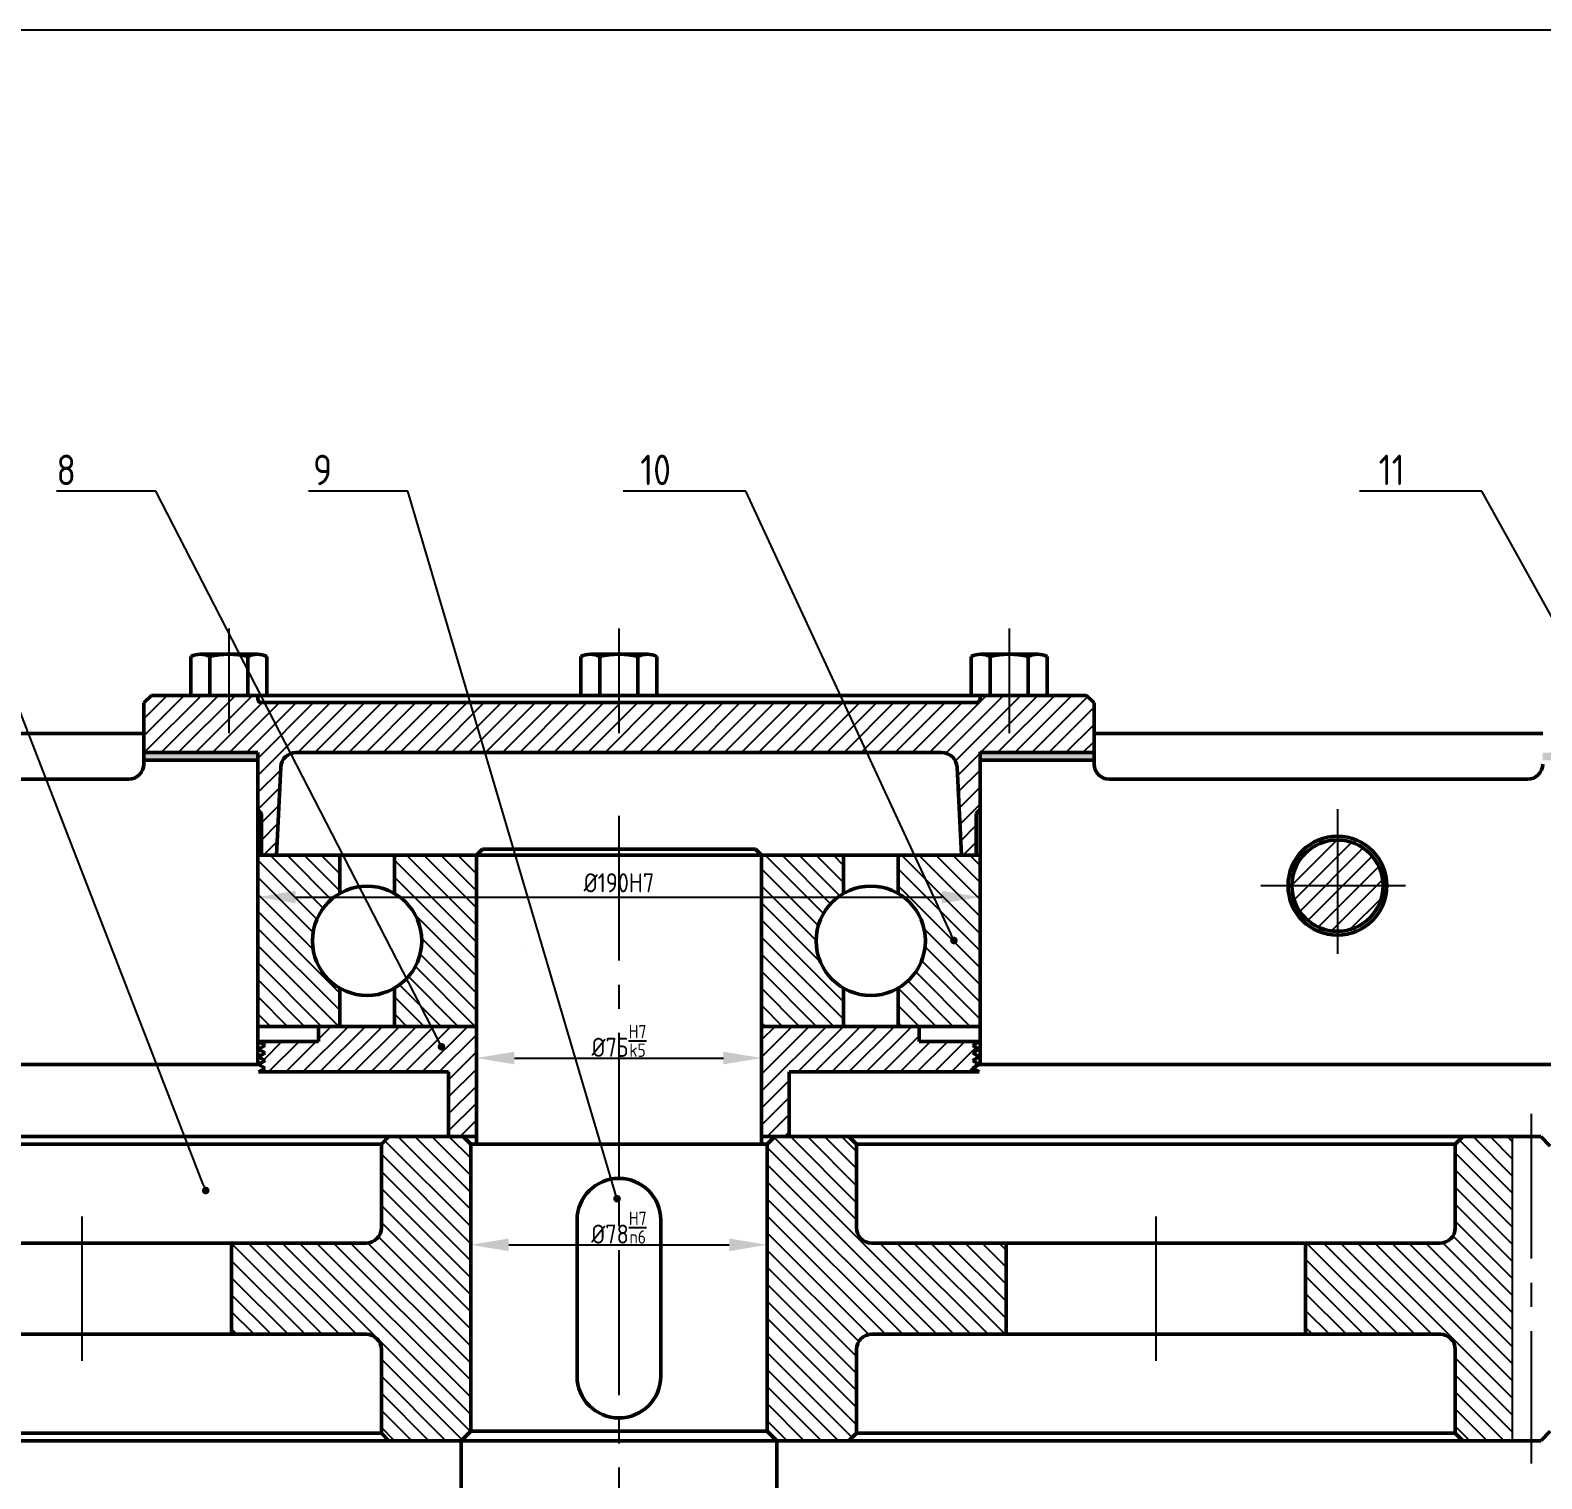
# Model space of a CAD drawing. Header units: millimetres. Extents: x 0 to 1189, y 0 to 841.
# Drawn here: x 265.6 to 464.4, y 208.1 to 398.6 of the extents above; entities that cross this region are included whole.
import ezdxf
from ezdxf import colors
from ezdxf.entities.mleader import LeaderData, LeaderLine
from ezdxf.math import Vec2, Vec3

# ---------------------------------------------------------------- set-up
doc = ezdxf.new("R2010")
doc.units = ezdxf.units.MM
doc.linetypes.add('CENTER2', pattern=[28.575, 19.05, -3.175, 3.175, -3.175])
for name, color, linetype, lineweight in [('中心线', 1, 'CENTER2', 25), ('标注线', 210, 'Continuous', 25), ('粗实线', 7, 'Continuous', 50), ('细实线', 7, 'Continuous', 25)]:
    doc.layers.add(name, color=color, linetype=linetype, lineweight=lineweight)
doc.styles.add('样式 1', font='gbenor.shx', dxfattribs={"bigfont": 'gbcbig.shx'})
doc.dimstyles.new('副本 ISO-25', dxfattribs={"dimtxt": 2.5, "dimasz": 5, "dimexe": 1.25, "dimexo": 0, "dimtad": 1, "dimtoh": 1, "dimlfac": 2, "dimdsep": 46, "dimtxsty": '样式 1', "dimcen": 2.5, "dimadec": 0, "dimazin": 0, "dimtfac": 1, "dimtmove": 0, "dimatfit": 3, "dimfxl": 1, "dimarcsym": 0})
pattern_1 = [(45, (-550.7785, -368.4405), (-1.122532, 1.122532), [])]
pattern_2 = [(135, (-550.7785, -368.4405), (-1.122532, -1.122532), [])]

# ---------------------------------------------------------------- blocks, each defined once
blk = doc.blocks.new('*U9')
at = {"layer": '中心线', "color": 0, "linetype": 'CENTER2', "transparency": 16777216}
blk.add_line((0, 9.5), (0, -9.5), dxfattribs=at)
blk = doc.blocks.new('*U10')
at = {"layer": '中心线', "color": 0, "linetype": 'CENTER2', "transparency": 16777216}
blk.add_line((0, 9.5), (0, -9.5), dxfattribs=at)
blk = doc.blocks.new('*D25')
at = {"layer": 'Defpoints', "color": 0, "transparency": 16777216}
for p in [(66.16, 398.55), (514.31, 398.55), (66.42, 194.55)]:
    blk.add_point(p, dxfattribs=at)
at = {"layer": '标注线', "color": 0, "lineweight": -2, "transparency": 16777216}
for p, q in [((514.31, 398.55), (64.91, 398.55)), ((66.16, 199.55), (66.16, 393.55)), ((66.42, 194.55), (64.91, 194.55))]:
    blk.add_line(p, q, dxfattribs=at)
at = {"layer": '标注线', "color": 0, "transparency": 16777216}
for points in [[(65.33, 393.55), (66.99, 393.55), (66.16, 398.55)], [(65.33, 199.55), (66.99, 199.55), (66.16, 194.55)]]:
    blk.add_solid(points, dxfattribs=at)
at = {"layer": '标注线', "color": 0, "transparency": 16777216, "insert": (64.28, 296.55), "char_height": 2.5, "attachment_point": 5, "rotation": 90, "style": '样式 1'}
blk.add_mtext('408', dxfattribs=at)
blk = doc.blocks.new('*D35')
at = {"layer": 'Defpoints', "color": 0, "transparency": 16777216}
for p in [(362.56, 238.82), (323.56, 233.18), (362.56, 233.18)]:
    blk.add_point(p, dxfattribs=at)
at = {"layer": '标注线', "color": 0, "lineweight": -2, "transparency": 16777216}
for p, q in [((323.56, 233.18), (323.56, 240.07)), ((328.56, 238.82), (357.56, 238.82)), ((362.56, 233.18), (362.56, 240.07))]:
    blk.add_line(p, q, dxfattribs=at)
at = {"layer": '标注线', "color": 0, "transparency": 16777216}
for points in [[(328.56, 239.65), (328.56, 237.98), (323.56, 238.82)], [(357.56, 239.65), (357.56, 237.98), (362.56, 238.82)]]:
    blk.add_solid(points, dxfattribs=at)
at = {"layer": '标注线', "color": 0, "transparency": 16777216, "insert": (343.06, 241.08), "char_height": 2.5, "attachment_point": 5, "style": '样式 1'}
blk.add_mtext('%%C78{\\H0.7x;\\SH7/n6;}', dxfattribs=at)
blk = doc.blocks.new('*D36')
at = {"layer": 'Defpoints', "color": 0, "transparency": 16777216}
for p in [(324.31, 263.38), (361.81, 263.38), (361.81, 263.38)]:
    blk.add_point(p, dxfattribs=at)
at = {"layer": '标注线', "color": 0, "lineweight": -2, "transparency": 16777216}
for p, q in [((324.31, 263.38), (324.31, 264.63)), ((361.81, 263.38), (361.81, 264.63)), ((329.31, 263.38), (356.81, 263.38))]:
    blk.add_line(p, q, dxfattribs=at)
at = {"layer": '标注线', "color": 0, "transparency": 16777216}
for points in [[(329.31, 264.21), (329.31, 262.55), (324.31, 263.38)], [(356.81, 264.21), (356.81, 262.55), (361.81, 263.38)]]:
    blk.add_solid(points, dxfattribs=at)
at = {"layer": '标注线', "color": 0, "transparency": 16777216, "insert": (343.06, 265.64), "char_height": 2.5, "attachment_point": 5, "style": '样式 1'}
blk.add_mtext('%%C75{\\H0.7x;\\SH7/k5;}', dxfattribs=at)
blk = doc.blocks.new('*D37')
at = {"layer": 'Defpoints', "color": 0, "transparency": 16777216}
for p in [(295.56, 284.55), (390.56, 284.55), (390.56, 284.55)]:
    blk.add_point(p, dxfattribs=at)
at = {"layer": '标注线', "color": 0, "lineweight": -2, "transparency": 16777216}
for p, q in [((295.56, 284.55), (295.56, 285.8)), ((300.56, 284.55), (385.56, 284.55)), ((390.56, 284.55), (390.56, 283.3))]:
    blk.add_line(p, q, dxfattribs=at)
at = {"layer": '标注线', "color": 0, "transparency": 16777216}
for points in [[(300.56, 285.38), (300.56, 283.72), (295.56, 284.55)], [(385.56, 285.38), (385.56, 283.72), (390.56, 284.55)]]:
    blk.add_solid(points, dxfattribs=at)
at = {"layer": '标注线', "color": 0, "transparency": 16777216, "insert": (343.06, 286.43), "char_height": 2.5, "attachment_point": 5, "style": '样式 1'}
blk.add_mtext('%%C190H7', dxfattribs=at)
blk = doc.blocks.new('_Dot')
at = {"color": 0, "linetype": 'ByBlock', "lineweight": -2}
blk.add_line((-0.5, 0), (-1, 0), dxfattribs=at)
at = {"color": 0, "linetype": 'ByBlock', "const_width": 0.5}
blk.add_lwpolyline([(-0.25, 0, 1), (0.25, 0, 1)], format="xyb", close=True, dxfattribs=at)

msp = doc.modelspace()

# ---------------------------------------------------------------- hatches: boundary and pattern name
h = msp.add_hatch()
h.set_pattern_fill('ANSI31', color=256, scale=0.5)
h.set_pattern_definition(pattern_1)
h.paths.add_polyline_path([(390.5574, 311.0783), (390.5574, 310.618, -0.41421356), (390.0574, 310.118), (296.0574, 310.1185, -0.41218043), (295.5574, 310.6151), (295.5574, 311.0783), (286.7417, 311.0785), (281.5574, 311.0778), (280.5574, 310.0778), (280.5574, 303.5507), (295.5574, 303.5507), (295.5574, 296.0507), (296.0574, 295.5507), (296.0574, 290.0507), (298.0074, 290.0507), (298.5874, 301.6505, -0.39965564), (300.5849, 303.5507), (385.5299, 303.5507, -0.39965564), (387.5274, 301.6505), (388.1074, 290.0507), (390.0574, 290.0507), (390.0574, 295.5507), (390.5574, 296.0507), (390.5574, 303.5507), (405.5574, 303.5507), (405.5574, 310.0778), (404.5574, 311.0778), (399.3731, 311.0785)])
at = {"layer": '中心线'}
h = msp.add_hatch(dxfattribs=at)
h.set_pattern_fill('ANSI31', color=0, scale=0.5)
h.paths.add_polyline_path([(709.5574, 276.8007, 0.41421356), (706.3074, 273.5507), (709.5574, 273.5507)])
h.paths.add_polyline_path([(709.6098, 276.8002), (709.5574, 276.7479), (709.5574, 273.5507), (712.8074, 273.5507, 0.40950015)])
h.paths.add_polyline_path([(712.8074, 273.5507), (709.5574, 273.5507), (709.5574, 270.3007, 0.41421356)])
h.paths.add_polyline_path([(709.5574, 273.5507), (706.3602, 273.5507), (706.3078, 273.4983, 0.40950015), (709.5574, 270.3007)])
h.paths.add_polyline_path([(112.0574, 118.8007, 0.41421356), (108.8074, 115.5507), (112.0574, 115.5507)])
h.paths.add_polyline_path([(112.0574, 118.8007), (112.0574, 115.5507), (115.3074, 115.5507, 0.41421356)])
h.paths.add_polyline_path([(115.3074, 115.5507), (112.0574, 115.5507), (112.0574, 112.3007, 0.41421356)])
h.paths.add_polyline_path([(112.0574, 115.5507), (108.8074, 115.5507, 0.41421356), (112.0574, 112.3007)])
at = {"layer": '标注线'}
h = msp.add_hatch(color=0, dxfattribs=at)
h.dxf.hatch_style = 1
h.paths.add_polyline_path([(170.5574, 303.5507), (155.5574, 303.5507), (155.5574, 302.5507), (170.5574, 302.5507)])
h.paths.add_polyline_path([(240.5574, 303.5507), (225.5574, 303.5507), (225.5574, 302.5507), (240.5574, 302.5507)])
h.paths.add_polyline_path([(295.5574, 303.5507), (280.5574, 303.5507), (280.5574, 302.5507), (295.5574, 302.5507)])
h.paths.add_polyline_path([(405.5574, 303.5507), (390.5574, 303.5507), (390.5574, 302.5507), (405.5574, 302.5507)])
h.paths.add_polyline_path([(479.5574, 303.5507), (464.5574, 303.5507), (464.5574, 302.5507), (479.5574, 302.5507)])
h.paths.add_polyline_path([(599.5574, 303.5507), (584.5574, 303.5507), (584.5574, 302.5507), (599.5574, 302.5507)])
at = {"layer": '细实线'}
h = msp.add_hatch(dxfattribs=at)
h.set_pattern_fill('ANSI31', color=256, scale=0.5)
h.set_pattern_definition(pattern_1)
h.paths.add_polyline_path([(437.5574, 292.0507, 0.41421356), (431.5574, 286.0507), (437.5574, 286.0507)])
h.paths.add_polyline_path([(437.5574, 292.0507), (437.5574, 286.0507), (443.5574, 286.0507, 0.41421356)])
h.paths.add_polyline_path([(443.5574, 286.0507), (437.5574, 286.0507), (437.5574, 280.0507, 0.41421356)])
h.paths.add_polyline_path([(437.5574, 286.0507), (431.5574, 286.0507, 0.41421356), (437.5574, 280.0507)])
h = msp.add_hatch(dxfattribs=at)
h.set_pattern_fill('ANSI31', color=256, scale=0.5, angle=90)
h.set_pattern_definition(pattern_2)
h.paths.add_polyline_path([(302.7449, 278.8007, -0.26794919), (306.3386, 285.0252), (306.3386, 290.0507), (295.5574, 290.0507), (295.5574, 267.5507), (306.3386, 267.5507), (306.3386, 272.5761, -0.26794919)])
h.paths.add_polyline_path([(324.3074, 290.0507), (313.5261, 290.0507), (313.5261, 285.0252, -0.26794919), (317.1199, 278.8007, -0.26794919), (313.5261, 272.5761), (313.5261, 267.5507), (324.3074, 267.5507)])
h.paths.add_polyline_path([(372.5886, 285.0252), (372.5886, 290.0507), (361.8074, 290.0507), (361.8074, 267.5507), (372.5886, 267.5507), (372.5886, 272.5761, -0.26794919), (368.9949, 278.8007, -0.26794919)])
h.paths.add_polyline_path([(390.5574, 290.0507), (379.7761, 290.0507), (379.7761, 285.0252, -0.26794919), (383.3699, 278.8007, -0.26794919), (379.7761, 272.5761), (379.7761, 267.5507), (390.5574, 267.5507)])
h = msp.add_hatch(dxfattribs=at)
h.set_pattern_fill('ANSI31', color=256, scale=0.5)
h.set_pattern_definition(pattern_1)
h.paths.add_polyline_path([(188.0574, 267.5507), (178.5574, 267.5507), (178.5574, 265.5507), (170.6574, 265.5507), (171.5234, 265.0507), (170.6574, 264.5507), (171.5234, 264.0507), (170.6574, 263.5507), (171.5234, 263.0507), (170.6574, 262.5507), (171.5234, 262.0507), (170.6574, 261.5507), (188.0574, 261.5507)])
h.paths.add_polyline_path([(224.5914, 264.0507), (225.4574, 264.5507), (224.5914, 265.0507), (225.4574, 265.5507), (217.5574, 265.5507), (217.5574, 267.5507), (208.0574, 267.5507), (208.0574, 261.5507), (225.4574, 261.5507), (224.5914, 262.0507), (225.4574, 262.5507), (224.5914, 263.0507), (225.4574, 263.5507)])
h.paths.add_polyline_path([(324.3074, 267.5507), (303.5574, 267.5507), (303.5574, 265.5507), (295.6574, 265.5507), (296.5234, 265.0507), (295.6574, 264.5507), (296.5234, 264.0507), (295.6574, 263.5507), (296.5234, 263.0507), (295.6574, 262.5507), (296.5234, 262.0507), (295.6574, 261.5507), (320.6574, 261.5507), (320.6574, 253.0507), (324.3074, 253.0507)])
h.paths.add_polyline_path([(382.5574, 267.5507), (361.8074, 267.5507), (361.8074, 253.0507), (365.4574, 253.0507), (365.4574, 261.5507), (390.4574, 261.5507), (389.5914, 262.0507), (390.4574, 262.5507), (389.5914, 263.0507), (390.4574, 263.5507), (389.5914, 264.0507), (390.4574, 264.5507), (389.5914, 265.0507), (390.4574, 265.5507), (382.5574, 265.5507)])
h.paths.add_polyline_path([(510.8074, 267.5507), (508.8074, 267.5507), (508.8074, 265.5507), (479.6574, 265.5507), (480.5234, 265.0507), (479.6574, 264.5507), (480.5234, 264.0507), (479.6574, 263.5507), (480.5234, 263.0507), (479.6574, 262.5507), (480.5234, 262.0507), (479.6574, 261.5507), (510.8074, 261.5507)])
h.paths.add_polyline_path([(583.5914, 264.0507), (584.4574, 264.5507), (583.5914, 265.0507), (584.4574, 265.5507), (555.3074, 265.5507), (555.3074, 267.5507), (553.3074, 267.5507), (553.3074, 261.5507), (584.4574, 261.5507), (583.5914, 262.0507), (584.4574, 262.5507), (583.5914, 263.0507), (584.4574, 263.5507)])
h = msp.add_hatch(dxfattribs=at)
h.set_pattern_fill('ANSI31', color=256, scale=0.5, angle=90)
h.set_pattern_definition(pattern_2)
h.paths.add_polyline_path([(252.7449, 227.0507), (252.7449, 239.0507), (235.0574, 239.0507, -0.41421356), (233.0574, 241.0507), (233.0574, 252.0507), (232.0574, 253.0507), (226.5574, 253.0507), (226.5574, 213.0507), (232.0574, 213.0507), (233.0574, 214.0507), (233.0574, 225.0507, -0.41421356), (235.0574, 227.0507)])
h.paths.add_polyline_path([(309.8074, 227.0507, -0.41421356), (311.8074, 225.0507), (311.8074, 214.0507), (312.8074, 213.0507), (322.3074, 213.0507), (323.5574, 214.3007), (323.5574, 252.0507), (322.5574, 253.0507), (312.8074, 253.0507), (311.8074, 252.0507), (311.8074, 241.0507, -0.41421356), (309.8074, 239.0507), (292.1199, 239.0507), (292.1199, 227.0507)])
h.paths.add_polyline_path([(376.3074, 227.0507), (393.9949, 227.0507), (393.9949, 239.0507), (376.3074, 239.0507, -0.41421356), (374.3074, 241.0507), (374.3074, 252.0507), (373.3074, 253.0507), (363.5574, 253.0507), (362.5574, 252.0507), (362.5574, 214.3007), (363.8074, 213.0507), (373.3074, 213.0507), (374.3074, 214.0507), (374.3074, 225.0507, -0.41421356)])
h.paths.add_polyline_path([(451.0574, 227.0507, -0.41421356), (453.0574, 225.0507), (453.0574, 214.0507), (454.0574, 213.0507), (460.5574, 213.0507), (460.5574, 253.0507), (454.0574, 253.0507), (453.0574, 252.0507), (453.0574, 241.0507, -0.41421356), (451.0574, 239.0507), (433.3699, 239.0507), (433.3699, 227.0507)])

# ---------------------------------------------------------------- linework, layer by layer
at = {"layer": '中心线'}
for p, q in [((291.7419, 319.8695), (291.7415, 306.1265)), ((343.0576, 319.8693), (343.0572, 306.1263)), ((394.3728, 319.8695), (394.3732, 306.1265)), ((343.0574, 295.2546), (343.0574, 51.8055)), ((437.5574, 296.1264), (437.5574, 275.9749)), ((427.4816, 286.0507), (447.6331, 286.0507)), ((463.0574, 256.0507), (463.0574, 210.0507))]:
    msp.add_line(p, q, dxfattribs=at)
at = {"layer": '粗实线'}
for p, q in [((286.7417, 311.0785), (286.7418, 316.1717)), ((295.5663, 316.4783), (287.9918, 316.4785)), ((289.2418, 316.1717), (289.2417, 311.0784)), ((294.2418, 316.1727), (294.2417, 311.0783)), ((296.7418, 316.1726), (296.7417, 311.0783)), ((338.0574, 311.0783), (338.0574, 316.1715)), ((346.8818, 316.4783), (339.3074, 316.4783)), ((340.5574, 316.1715), (340.5574, 311.0783)), ((345.5574, 316.1726), (345.5574, 311.0783)), ((348.0574, 311.0783), (348.0574, 316.1726)), ((389.3729, 316.1726), (389.3731, 311.0783)), ((390.5485, 316.4783), (398.1229, 316.4785)), ((391.8729, 316.1727), (391.8731, 311.0783)), ((396.8729, 316.1717), (396.8731, 311.0784)), ((399.3731, 311.0785), (399.3729, 316.1717)), ((281.5574, 311.0778), (280.5574, 310.0778)), ((286.7417, 311.0785), (281.5574, 311.0778)), ((296.7417, 311.0783), (286.7417, 311.0785)), ((295.5574, 311.1186), (295.5574, 310.6186)), ((295.5574, 310.618), (295.5574, 311.0778)), ((296.7417, 311.0783), (389.3731, 311.0783)), ((389.3731, 311.0783), (399.3731, 311.0785)), ((390.5574, 311.1186), (390.5574, 310.6186)), ((390.5574, 310.618), (390.5574, 311.0778)), ((399.3731, 311.0785), (404.5574, 311.0778)), ((404.5574, 311.0778), (405.5574, 310.0778)), ((280.5574, 310.0778), (280.5574, 302.0507)), ((296.0574, 310.118), (390.0574, 310.118)), ((405.5574, 310.0778), (405.5574, 302.0507)), ((240.5574, 306.0507), (280.5574, 306.0507)), ((405.5574, 306.0507), (464.5574, 306.0507)), ((295.5574, 303.5507), (280.5574, 303.5507)), ((295.5574, 302.5507), (280.5574, 302.5507)), ((295.5574, 303.5507), (295.5574, 262.5507)), ((300.5849, 303.5507), (385.5299, 303.5507)), ((390.5574, 303.6377), (390.5574, 262.5507)), ((390.5574, 303.5507), (405.5574, 303.5507)), ((390.5574, 302.5507), (405.5574, 302.5507)), ((298.5874, 301.6505), (298.0074, 290.0507)), ((387.5274, 301.6505), (388.1074, 290.0507)), ((242.5574, 300.0507), (278.5574, 300.0507)), ((295.5574, 300.0507), (295.6417, 300.0507)), ((407.5574, 300.0507), (462.5574, 300.0507)), ((296.0574, 295.5507), (295.5574, 296.0507)), ((296.0574, 290.0507), (296.0574, 295.5507)), ((390.0574, 295.5507), (390.5574, 296.0507)), ((390.0574, 290.0507), (390.0574, 295.5507)), ((324.3074, 290.0507), (325.1074, 290.8507)), ((325.1074, 290.8507), (361.0074, 290.8507)), ((361.8074, 290.0507), (361.0074, 290.8507)), ((295.5574, 290.0507), (390.5574, 290.0507)), ((306.3386, 285.0252), (306.3386, 290.0507)), ((313.5261, 285.0252), (313.5261, 290.0507)), ((324.3074, 252.0507), (324.3074, 290.0507)), ((361.8074, 252.0507), (361.8074, 290.0507)), ((372.5886, 285.0252), (372.5886, 290.0507)), ((379.7761, 285.0252), (379.7761, 290.0507)), ((306.3386, 272.5761), (306.3386, 267.5507)), ((313.5261, 272.5761), (313.5261, 267.5507)), ((372.5886, 272.5761), (372.5886, 267.5507)), ((379.7761, 272.5761), (379.7761, 267.5507)), ((295.5574, 267.5507), (324.3074, 267.5507)), ((303.5574, 267.5507), (303.5574, 265.5507)), ((361.8074, 267.5507), (390.5574, 267.5507)), ((382.5574, 267.5507), (382.5574, 265.5507)), ((296.5234, 265.0507), (295.6574, 265.5507)), ((295.6574, 265.5507), (303.5574, 265.5507)), ((295.6574, 264.5507), (296.5234, 265.0507)), ((296.5234, 264.0507), (295.6574, 264.5507)), ((390.4574, 265.5507), (382.5574, 265.5507)), ((389.5914, 265.0507), (390.4574, 265.5507)), ((390.4574, 264.5507), (389.5914, 265.0507)), ((389.5914, 264.0507), (390.4574, 264.5507)), ((225.4574, 262.5507), (295.6574, 262.5507)), ((295.6574, 263.5507), (296.5234, 264.0507)), ((296.5234, 263.0507), (295.6574, 263.5507)), ((295.6574, 262.5507), (296.5234, 263.0507)), ((296.5234, 262.0507), (295.6574, 262.5507)), ((390.4574, 263.5507), (389.5914, 264.0507)), ((389.5914, 263.0507), (390.4574, 263.5507)), ((390.4574, 262.5507), (389.5914, 263.0507)), ((389.5914, 262.0507), (390.4574, 262.5507)), ((479.6574, 262.5507), (390.4574, 262.5507)), ((295.6574, 261.5507), (296.5234, 262.0507)), ((295.6574, 261.5507), (320.6574, 261.5507)), ((320.6574, 261.5507), (320.6574, 253.0507)), ((390.4574, 261.5507), (365.4574, 261.5507)), ((365.4574, 261.5507), (365.4574, 253.0507)), ((390.4574, 261.5507), (389.5914, 262.0507)), ((225.5574, 253.0507), (324.3074, 253.0507)), ((312.8074, 253.0507), (311.8074, 252.0507)), ((322.5574, 253.0507), (323.5574, 252.0507)), ((361.8074, 253.0507), (464.3074, 253.0507)), ((363.5574, 253.0507), (362.5574, 252.0507)), ((373.3074, 253.0507), (374.3074, 252.0507)), ((453.0574, 252.0507), (454.0574, 253.0507)), ((465.5574, 251.8007), (464.3074, 253.0507)), ((311.8074, 252.0507), (233.0574, 252.0507)), ((311.8074, 241.0507), (311.8074, 252.0507)), ((323.5574, 214.3007), (323.5574, 252.0507)), ((323.5574, 252.0507), (362.5574, 252.0507)), ((362.5574, 214.3007), (362.5574, 252.0507)), ((374.3074, 241.0507), (374.3074, 252.0507)), ((374.3074, 252.0507), (453.0574, 252.0507)), ((453.0574, 252.0507), (453.0574, 241.0507)), ((337.5574, 242.0507), (337.5574, 221.5507)), ((348.5574, 242.0507), (348.5574, 221.5507)), ((309.8074, 239.0507), (235.0574, 239.0507)), ((292.1199, 239.0507), (292.1199, 227.0507)), ((376.3074, 239.0507), (451.0574, 239.0507)), ((393.9949, 239.0507), (393.9949, 227.0507)), ((433.3699, 239.0507), (433.3699, 227.0507)), ((309.8074, 227.0507), (235.0574, 227.0507)), ((376.3074, 227.0507), (451.0574, 227.0507)), ((311.8074, 214.0507), (311.8074, 225.0507)), ((374.3074, 214.0507), (374.3074, 225.0507)), ((453.0574, 225.0507), (453.0574, 214.0507)), ((464.3074, 213.0507), (225.5574, 213.0507)), ((311.8074, 214.0507), (233.0574, 214.0507)), ((312.8074, 213.0507), (311.8074, 214.0507)), ((323.5574, 214.3007), (322.3074, 213.0507)), ((322.3074, 213.0507), (322.3074, 203.0507)), ((362.5574, 214.3007), (323.5574, 214.3007)), ((362.5574, 214.3007), (363.8074, 213.0507)), ((363.8074, 213.0507), (363.8074, 203.0507)), ((373.3074, 213.0507), (374.3074, 214.0507)), ((374.3074, 214.0507), (453.0574, 214.0507)), ((453.0574, 214.0507), (454.0574, 213.0507)), ((464.3074, 213.0507), (465.5574, 214.3007))]:
    msp.add_line(p, q, dxfattribs=at)
for centre, radius in [((437.5574, 286.0507), 6.5), ((437.5574, 286.0507), 6), ((309.9324, 278.8007), 7.1875), ((376.1824, 278.8007), 7.1875)]:
    msp.add_circle(centre, radius, dxfattribs=at)
for centre, radius, start, end in [((287.9918, 313.7785), 2.7, 62.420028, 117.576964), ((291.7439, 306.1196), 10.3588, 76.04607, 103.97745), ((295.4918, 313.7783), 2.701, 62.431396, 117.565596), ((339.3074, 313.7783), 2.7, 62.421532, 117.578468), ((343.0597, 306.1195), 10.3588, 76.047574, 103.978955), ((346.8074, 313.7783), 2.701, 62.4329, 117.5671), ((390.623, 313.7783), 2.701, 62.434404, 117.568604), ((394.3709, 306.1196), 10.3588, 76.02255, 103.95393), ((398.123, 313.7785), 2.7, 62.423036, 117.579972), ((296.0574, 310.6185), 0.5, 179.998496, 269.998496), ((296.0574, 310.618), 0.5, 180, 270), ((390.0574, 310.6185), 0.5, 270.001504, 0.001504), ((390.0574, 310.618), 0.5, 270, 360), ((300.5849, 301.5507), 2, 90, 177.137595), ((385.5299, 301.5507), 2, 2.862405, 90), ((278.5574, 302.0507), 2, 270, 0), ((407.5574, 302.0507), 2, 180, 270), ((462.5574, 302.0507), 2, 270, 0), ((343.0574, 242.0507), 5.5, 0, 180), ((309.8074, 241.0507), 2, 270, 0), ((376.3074, 241.0507), 2, 180, 270), ((451.0574, 241.0507), 2, 270, 0), ((309.8074, 225.0507), 2, 0, 90), ((376.3074, 225.0507), 2, 90, 180), ((451.0574, 225.0507), 2, 0, 90), ((343.0574, 221.5507), 5.5, 180, 0)]:
    msp.add_arc(centre, radius, start, end, dxfattribs=at)
at = {"layer": '细实线'}
for p, q in [((330.5574, 277.5507), (330.5574, 277.5507)), ((460.5574, 253.0507), (460.5574, 213.0507))]:
    msp.add_line(p, q, dxfattribs=at)

# ---------------------------------------------------------------- block references
at = {"layer": '中心线', "linetype": 'CENTER2'}
for name, p in [('*U10', (272.4324, 233.0507)), ('*U9', (413.6824, 233.0507))]:
    msp.add_blockref(name, p, dxfattribs=at)

# ---------------------------------------------------------------- dimensions: what is measured, and where the dimension line sits
at = {"layer": '标注线'}
dim = msp.add_linear_dim(base=(66.1595, 398.5507), p1=(66.4239, 194.5507), p2=(514.3074, 398.5507), angle=90, dimstyle='副本 ISO-25', dxfattribs=at)
dim.commit()
dim.dimension.update_dxf_attribs({"geometry": '*D25', "text_midpoint": (64.2845, 296.5507)})
for base, p1, p2, text, picture, middle in [((390.5574, 284.551), (295.5574, 284.551), (390.5574, 284.551), '%%C<>H7', '*D37', (343.0574, 286.426)), ((362.5574, 238.8153), (323.5574, 233.1757), (362.5574, 233.1757), '%%C<>{\\H0.7x;\\SH7/n6;}', '*D35', (343.0574, 241.0772))]:
    dim = msp.add_linear_dim(base=base, p1=p1, p2=p2, text=text, dimstyle='副本 ISO-25', dxfattribs=at)
    dim.commit()
    dim.dimension.update_dxf_attribs({"geometry": picture, "text_midpoint": middle})
dim = msp.add_linear_dim(base=(361.8074, 263.3806), p1=(324.3074, 263.3806), p2=(361.8074, 263.3806), angle=180, text='%%C<>{\\H0.7x;\\SH7/k5;}', dimstyle='副本 ISO-25', dxfattribs=at)
dim.commit()
dim.dimension.update_dxf_attribs({"geometry": '*D36', "text_midpoint": (343.0574, 265.6399)})

# ---------------------------------------------------------------- leaders
ml = msp.add_multileader_mtext('Standard', dxfattribs=at)
ml.set_content('7', color=256, style='样式 1')
ml.set_leader_properties()
ml.set_arrow_properties(name='DOT')
ml.build(insert=Vec2(0, 0))
ml.multileader.update_dxf_attribs({"text_left_attachment_type": 6, "text_right_attachment_type": 6, "arrow_head_size": 1})
ctx = ml.context
ctx.base_point, ctx.arrow_head_size, ctx.plane_origin = Vec3(239.5295, 337.9265), 1, Vec3(288.7116, 245.9593)
ctx.left_attachment, ctx.right_attachment, ctx.text_align_type = 6, 6, 2
notes = []
notes.append((ctx, [(0, (1, 1, 0), (253.0295, 337.9265), (-1, 0), 8, [(0, [(288.7116, 245.9593)], 0, [])])]))
ctx.mtext.insert, ctx.mtext.alignment, ctx.mtext.flow_direction = Vec3(242.8628, 342.7265), 3, 5
ml = msp.add_multileader_mtext('Standard', dxfattribs=at)
ml.set_content('8', color=256, style='样式 1')
ml.set_leader_properties()
ml.set_arrow_properties(name='DOT')
ml.build(insert=Vec2(0, 0))
ml.multileader.update_dxf_attribs({"text_left_attachment_type": 6, "text_right_attachment_type": 6, "arrow_head_size": 1})
ctx = ml.context
ctx.base_point, ctx.arrow_head_size, ctx.plane_origin = Vec3(268.3106, 337.9265), 1, Vec3(319.7204, 264.8665)
ctx.left_attachment, ctx.right_attachment, ctx.text_align_type = 6, 6, 2
notes.append((ctx, [(0, (1, 1, 0), (282.1439, 337.9265), (-1, 0), 8, [(0, [(319.7204, 264.8665)], 0, [])])]))
ctx.mtext.insert, ctx.mtext.alignment, ctx.mtext.flow_direction = Vec3(271.6439, 342.7265), 3, 5
ml = msp.add_multileader_mtext('Standard', dxfattribs=at)
ml.set_content('9', color=256, style='样式 1')
ml.set_leader_properties()
ml.set_arrow_properties(name='DOT')
ml.build(insert=Vec2(0, 0))
ml.multileader.update_dxf_attribs({"text_left_attachment_type": 6, "text_right_attachment_type": 6, "arrow_head_size": 1})
ctx = ml.context
ctx.base_point, ctx.arrow_head_size, ctx.plane_origin = Vec3(301.6414, 337.9265), 1, Vec3(342.8126, 244.8809)
ctx.left_attachment, ctx.right_attachment, ctx.text_align_type = 6, 6, 2
notes.append((ctx, [(0, (1, 1, 0), (315.3081, 337.9265), (-1, 0), 8, [(0, [(342.8126, 244.8809)], 0, [])])]))
ctx.mtext.insert, ctx.mtext.alignment, ctx.mtext.flow_direction = Vec3(305.3398, 342.7265), 3, 5
ml = msp.add_multileader_mtext('Standard', dxfattribs=at)
ml.set_content('10', color=256, style='样式 1')
ml.set_leader_properties()
ml.set_arrow_properties(name='DOT')
ml.build(insert=Vec2(0, 0))
ml.multileader.update_dxf_attribs({"text_left_attachment_type": 6, "text_right_attachment_type": 6, "arrow_head_size": 1})
ctx = ml.context
ctx.base_point, ctx.arrow_head_size, ctx.plane_origin = Vec3(344.8988, 337.9265), 1, Vec3(387.1177, 278.8399)
ctx.left_attachment, ctx.right_attachment, ctx.text_align_type = 6, 6, 2
notes.append((ctx, [(0, (1, 1, 0), (359.7321, 337.9265), (-1, 0), 8, [(0, [(387.1177, 278.8399)], 0, [])])]))
ctx.mtext.insert, ctx.mtext.alignment, ctx.mtext.flow_direction = Vec3(349.9014, 342.7265), 3, 5
ml = msp.add_multileader_mtext('Standard', dxfattribs=at)
ml.set_content('11', color=256, style='样式 1')
ml.set_leader_properties()
ml.set_arrow_properties(name='DOT')
ml.build(insert=Vec2(0, 0))
ml.multileader.update_dxf_attribs({"text_left_attachment_type": 6, "text_right_attachment_type": 6, "arrow_head_size": 1})
ctx = ml.context
ctx.base_point, ctx.arrow_head_size, ctx.plane_origin = Vec3(442.0628, 337.9265), 1, Vec3(473.5915, 307.2513)
ctx.left_attachment, ctx.right_attachment, ctx.text_align_type = 6, 6, 2
notes.append((ctx, [(0, (1, 1, 0), (456.5628, 337.9265), (-1, 0), 8, [(0, [(473.5915, 307.2513)], 0, [])])]))
ctx.mtext.insert, ctx.mtext.alignment, ctx.mtext.flow_direction = Vec3(446.3961, 342.7265), 3, 5
for ctx, leaders in notes:
    for number, flags, end, landing, length, lines in leaders:
        leader = LeaderData()
        leader.index, (leader.has_last_leader_line, leader.has_dogleg_vector, leader.attachment_direction) = number, flags
        leader.last_leader_point, leader.dogleg_vector, leader.dogleg_length = Vec3(end), Vec3(landing), length
        for number, points, colour, breaks in lines:
            line = LeaderLine()
            line.index, line.vertices, line.color, line.breaks = number, Vec3.list(points), colors.encode_raw_color(colour), breaks
            leader.lines.append(line)
        ctx.leaders.append(leader)

doc.saveas('drawing.dxf')
